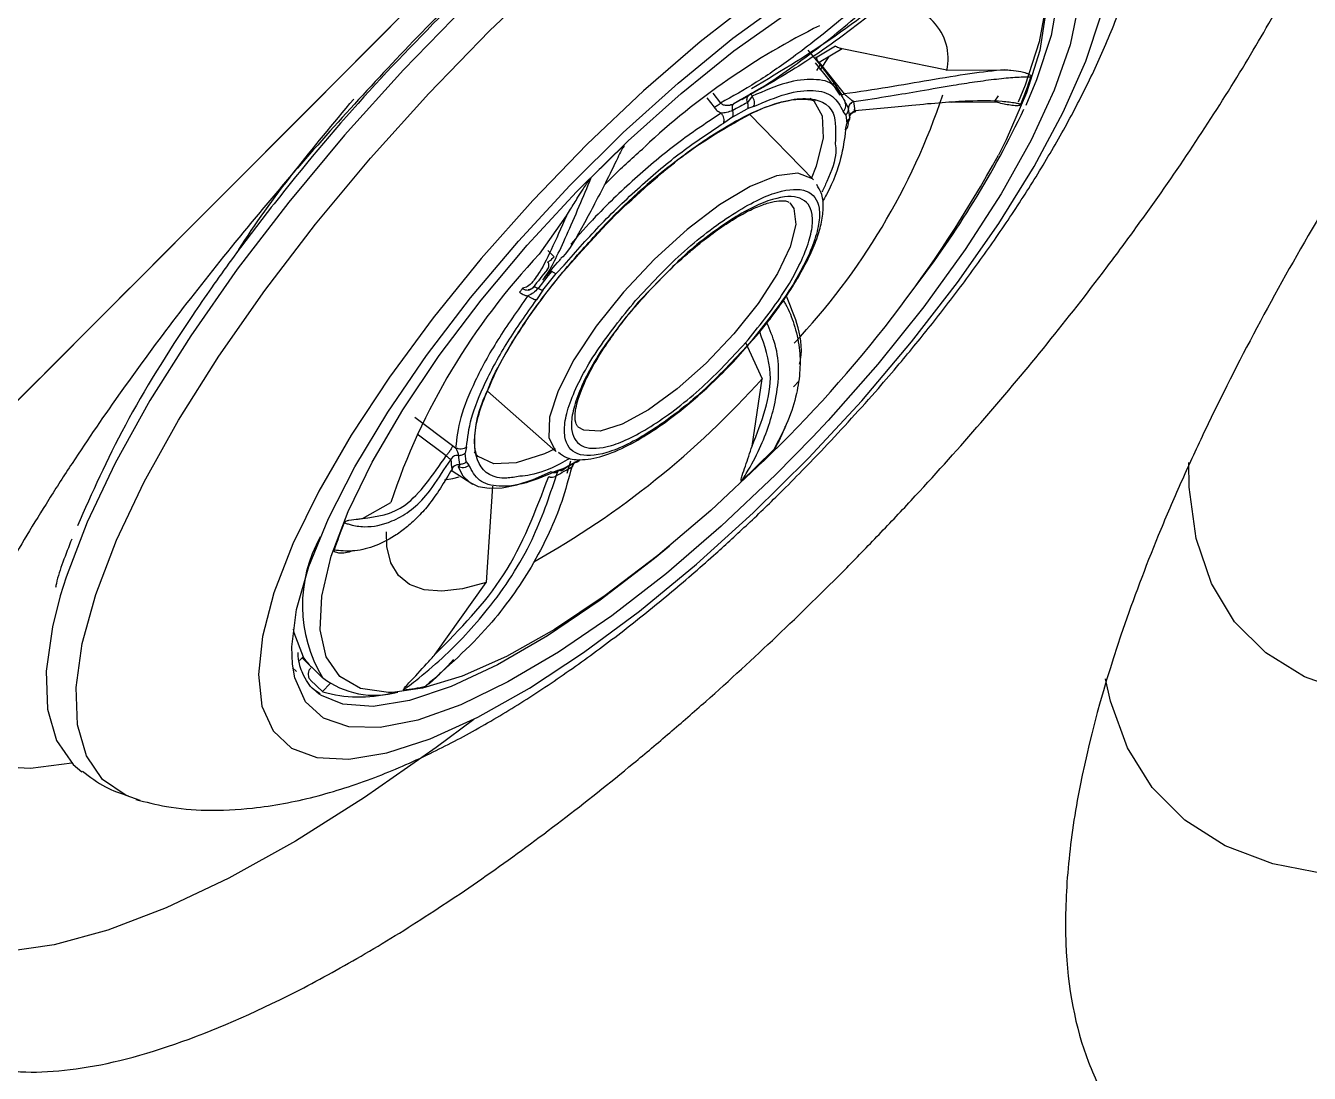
# Model space of a CAD drawing. Header units: inches. Extents: x 2 to 86, y -22 to 129.
# Drawn here: x 16.404 to 18.122, y 72.326 to 73.727 of the extents above; entities that cross this region are included whole.
import ezdxf

# ---------------------------------------------------------------- set-up
doc = ezdxf.new("R2010")
doc.units = ezdxf.units.IN
doc.header["$MEASUREMENT"] = 0
doc.layers.add('1', color=4, linetype='Continuous')
doc.layers.add('BDIM_CYAN', color=4, linetype='Continuous')

# ---------------------------------------------------------------- blocks, each defined once
blk = doc.blocks.new('2020 HS PILLOW')
at = {"layer": '1', "color": 2}
for points, knots in [([(5.8034, -0.0127), (5.5758, -0.0117), (5.1207, -0.0097), (4.4379, -0.0073), (3.7551, -0.0052), (3.0724, -0.0034), (2.3896, -0.0021), (1.7069, -0.001), (1.0241, -0.0003), (0.3414, 0), (-0.3414, 0), (-1.0241, -0.0003), (-1.7069, -0.001), (-2.3896, -0.0021), (-3.0724, -0.0034), (-3.7551, -0.0052), (-4.4379, -0.0073), (-5.1207, -0.0097), (-5.5758, -0.0117), (-5.8034, -0.0127)], [0, 0, 0, 0, 0.058824, 0.117648, 0.176472, 0.235295, 0.294119, 0.352942, 0.411765, 0.470588, 0.529412, 0.588235, 0.647058, 0.705881, 0.764705, 0.823528, 0.882352, 0.941176, 1, 1, 1, 1]), ([(5.8027, -0.0093), (4.0523, -0.005), (0.1838, 0.0045), (-3.6846, -0.0044), (-5.8027, -0.0093)], [0, 0, 0, 0, 0.452479, 1, 1, 1, 1]), ([(-5.1105, -0.9929), (-5.0125, -0.992), (-4.8162, -0.9901), (-4.5213, -0.9874), (-4.2256, -0.9849), (-3.929, -0.9826), (-3.6317, -0.9804), (-3.3335, -0.9784), (-3.0345, -0.9766), (-2.7347, -0.9749), (-2.4341, -0.9734), (-2.1327, -0.9721), (-1.8304, -0.9709), (-1.5274, -0.9699), (-1.2235, -0.9691), (-0.9188, -0.9685), (-0.6132, -0.968), (-0.3069, -0.9677), (0.0908, -0.9676), (0.5785, -0.9679), (1.1551, -0.9689), (1.7288, -0.9705), (2.2996, -0.9727), (2.8674, -0.9755), (3.4323, -0.979), (3.9943, -0.983), (4.5534, -0.9876), (4.9251, -0.9912), (5.1105, -0.9929)], [0, 0, 0, 0, 0.028776, 0.057631, 0.086566, 0.11558, 0.144673, 0.173846, 0.203098, 0.232429, 0.26184, 0.291331, 0.320902, 0.350552, 0.380282, 0.410091, 0.439981, 0.46995, 0.5, 0.556693, 0.613101, 0.669223, 0.725062, 0.780616, 0.835887, 0.890874, 0.945579, 1, 1, 1, 1]), ([(5.1101, -1.4421), (5.0128, -1.4412), (4.8181, -1.4394), (4.5261, -1.4369), (4.2341, -1.4345), (3.9421, -1.4324), (3.6501, -1.4303), (3.3581, -1.4285), (3.0661, -1.4267), (2.7741, -1.4252), (2.4821, -1.4238), (2.1901, -1.4225), (1.8981, -1.4214), (1.606, -1.4205), (1.314, -1.4197), (1.022, -1.4191), (0.73, -1.4186), (0.438, -1.4183), (0.146, -1.4182), (-0.146, -1.4182), (-0.438, -1.4183), (-0.73, -1.4186), (-1.022, -1.4191), (-1.314, -1.4197), (-1.606, -1.4205), (-1.8981, -1.4214), (-2.1901, -1.4225), (-2.4821, -1.4238), (-2.7741, -1.4252), (-3.0661, -1.4267), (-3.3581, -1.4285), (-3.6501, -1.4303), (-3.9421, -1.4324), (-4.2341, -1.4345), (-4.5261, -1.4369), (-4.8181, -1.4394), (-5.0128, -1.4412), (-5.1101, -1.4421)], [0, 0, 0, 0, 0.028576, 0.05715, 0.085725, 0.114298, 0.142871, 0.171443, 0.200015, 0.228587, 0.257158, 0.285728, 0.314298, 0.342868, 0.371438, 0.400008, 0.428577, 0.457146, 0.485715, 0.514285, 0.542854, 0.571423, 0.599992, 0.628562, 0.657132, 0.685702, 0.714272, 0.742842, 0.771413, 0.799985, 0.828557, 0.857129, 0.885702, 0.914275, 0.94285, 0.971424, 1, 1, 1, 1])]:
    blk.add_open_spline(points, degree=3, knots=knots, dxfattribs=at)
blk = doc.blocks.new('2020 RHYTHM')
at = {"layer": 'BDIM_CYAN', "color": 3}
for p, q in [((15.0895, 72.7002), (15.114, 72.7151)), ((15.123, 72.7112), (15.0921, 72.6927)), ((15.2632, 72.6823), (15.123, 72.7112)), ((15.0937, 72.6826), (15.1055, 72.7007)), ((15.0871, 72.6925), (15.12, 72.6514)), ((15.093, 72.6891), (15.0886, 72.6821)), ((15.0921, 72.6927), (15.1259, 72.6506)), ((15.2632, 72.6823), (15.3406, 72.6831)), ((14.9783, 72.6377), (15.0152, 72.6593)), ((15.1113, 72.6636), (15.1123, 72.6683)), ((14.9418, 72.6456), (14.9517, 72.6329)), ((14.9499, 72.6517), (14.9602, 72.6384)), ((15.0027, 72.6477), (14.9962, 72.6394)), ((15.0006, 72.652), (15.0027, 72.6477)), ((15.1206, 72.6492), (15.114, 72.6582)), ((15.3317, 72.6481), (15.327, 72.6408)), ((14.9768, 72.6363), (14.9737, 72.636)), ((14.9766, 72.6202), (14.9959, 72.6308)), ((14.9878, 72.6349), (14.9877, 72.635)), ((15.0046, 72.6338), (14.9959, 72.6308)), ((15.128, 72.6228), (15.1245, 72.6272)), ((15.1271, 72.6379), (15.127, 72.6383)), ((15.128, 72.6384), (15.1281, 72.6365)), ((15.3289, 72.6396), (15.2698, 72.6394)), ((14.9766, 72.6202), (14.9645, 72.6117)), ((15.0848, 72.5359), (14.9993, 72.6232)), ((15.1277, 72.6028), (15.1295, 72.611)), ((15.128, 72.6228), (15.1295, 72.611)), ((14.7181, 72.4365), (14.7541, 72.4877)), ((14.7293, 72.4414), (14.7378, 72.4327)), ((14.7509, 72.4216), (14.7404, 72.4103)), ((14.7226, 72.3879), (14.7404, 72.4103)), ((14.8895, 72.4122), (14.8502, 72.3722)), ((14.7226, 72.3879), (14.7139, 72.3751)), ((14.9776, 72.2923), (15.0024, 72.3205)), ((14.9938, 72.3183), (15.016, 72.2697)), ((15.0025, 72.1796), (15.016, 72.2697)), ((15.0581, 72.2586), (15.0656, 72.2667)), ((14.6483, 72.2531), (14.7399, 72.1724)), ((14.5509, 72.2182), (14.6017, 72.1803)), ((14.5931, 72.1665), (14.5544, 72.1953)), ((14.6017, 72.1803), (14.6057, 72.1772)), ((14.6203, 72.1783), (14.6185, 72.1701)), ((15.0836, 72.1916), (15.034, 72.141)), ((14.5898, 72.1476), (14.5993, 72.1613)), ((14.62, 72.1583), (14.6185, 72.1701)), ((14.7714, 72.1609), (14.7521, 72.1503)), ((14.5999, 72.1473), (14.6288, 72.1284)), ((14.62, 72.1583), (14.6235, 72.1539)), ((14.7426, 72.146), (14.7422, 72.1458)), ((14.7434, 72.1473), (14.7521, 72.1503)), ((14.7551, 72.1432), (14.7598, 72.1597)), ((14.6552, 72.1257), (14.6465, 71.997)), ((14.481, 72.0828), (14.519, 72.1042)), ((14.5785, 71.9011), (14.6465, 71.997)), ((14.4015, 71.8977), (14.3966, 71.8925)), ((14.4003, 71.8964), (14.4117, 71.8849)), ((14.3926, 71.8779), (14.3876, 71.8827)), ((14.4131, 71.8836), (14.4273, 71.87)), ((14.4117, 71.8661), (14.4279, 71.8507)), ((14.4275, 71.8511), (14.4376, 71.8619))]:
    blk.add_line(p, q, dxfattribs=at)
at = {"layer": 'BDIM_CYAN', "color": 3, "flags": 128}
for points in [[(14.6512, 72.7349), (14.7349, 72.8146), (14.8197, 72.8891), (14.9045, 72.9574), (14.988, 73.0186), (15.0691, 73.0717), (15.1465, 73.1161), (15.2194, 73.1511), (15.2865, 73.1762), (15.347, 73.191), (15.4, 73.1955), (15.4448, 73.1894), (15.4808, 73.1729), (15.5074, 73.1462), (15.5221, 73.1165)], [(14.7819, 72.5835), (14.7091, 72.5083), (14.6399, 72.4304), (14.5756, 72.351), (14.5172, 72.2718), (14.4659, 72.194), (14.4225, 72.1192), (14.3879, 72.0485), (14.3626, 71.9833), (14.3471, 71.9247), (14.3417, 71.8738), (14.3464, 71.8314), (14.3613, 71.7985), (14.3859, 71.7754), (14.42, 71.7627), (14.4628, 71.7606), (14.5136, 71.769), (14.5715, 71.7879), (14.6355, 71.817), (14.7044, 71.8556), (14.777, 71.9032), (14.852, 71.9588), (14.9281, 72.0214), (15.0039, 72.09), (15.078, 72.1634), (15.1492, 72.2402), (15.2161, 72.319), (15.2776, 72.3984), (15.3326, 72.4771), (15.38, 72.5536), (15.4191, 72.6265), (15.4491, 72.6946), (15.4696, 72.7567)], [(15.0089, 72.7798), (14.9332, 72.7205), (14.8571, 72.6547), (14.7819, 72.5835)], [(14.3875, 71.8876), (14.3866, 71.9108), (14.3929, 71.9607), (14.4092, 72.0184), (14.4354, 72.0825), (14.4709, 72.1518), (14.5151, 72.2251), (14.5669, 72.3009), (14.6256, 72.3777), (14.6899, 72.4539), (14.7585, 72.5283), (14.8301, 72.5991), (14.9034, 72.6652), (14.9769, 72.7252), (15.0492, 72.778), (15.1188, 72.8225), (15.1845, 72.8578), (15.2448, 72.8833), (15.2988, 72.8985), (15.3452, 72.903), (15.347, 72.903)], [(15.3855, 72.8767), (15.3993, 72.8589), (15.4108, 72.8247), (15.4119, 72.781), (15.4027, 72.7289), (15.3831, 72.6695), (15.3687, 72.6353)], [(14.5213, 71.85), (14.5158, 71.8499), (14.4786, 71.8552), (14.4506, 71.8712), (14.4324, 71.8975), (14.4243, 71.9337), (14.4266, 71.9788), (14.4392, 72.0321), (14.4618, 72.0922), (14.4939, 72.158), (14.5349, 72.228), (14.5839, 72.3007), (14.6399, 72.3747), (14.7016, 72.4483), (14.7677, 72.5199), (14.8368, 72.588), (14.9075, 72.6512), (14.9783, 72.7082), (15.0476, 72.7576)], [(15.3951, 72.7583), (15.3876, 72.709), (15.37, 72.6522), (15.3425, 72.5891), (15.3322, 72.5687)], [(15.3837, 72.8467), (15.3949, 72.8134), (15.396, 72.771), (15.3869, 72.7204), (15.368, 72.6626), (15.3586, 72.6397)], [(15.4413, 72.793), (15.4395, 72.7705), (15.4282, 72.7165), (15.4069, 72.6555), (15.3759, 72.5886), (15.336, 72.5171), (15.2879, 72.4424), (15.2325, 72.366), (15.1709, 72.2892), (15.1043, 72.2138), (15.0836, 72.1916)], [(14.6183, 72.7678), (14.5358, 72.683), (14.4568, 72.5953), (14.3823, 72.5059), (14.3135, 72.4161), (14.2514, 72.3272), (14.1966, 72.2404), (14.1501, 72.1568), (14.1125, 72.0778), (14.0844, 72.0043), (14.0765, 71.9793)], [(14.1835, 71.7051), (14.1647, 71.712), (14.1333, 71.7336), (14.1116, 71.7652), (14.0997, 71.8065), (14.0978, 71.8567), (14.106, 71.9152), (14.1241, 71.9811), (14.1519, 72.0537), (14.189, 72.1317), (14.2349, 72.2142), (14.289, 72.2999), (14.3504, 72.3877), (14.4183, 72.4763), (14.4917, 72.5646), (14.5697, 72.6512), (14.6512, 72.7349)], [(15.0803, 72.645), (15.0852, 72.6413), (15.0965, 72.6213), (15.0975, 72.5918), (15.0882, 72.5541), (15.0816, 72.537)], [(15.0848, 72.5359), (15.0833, 72.5373), (15.0637, 72.5447), (15.0353, 72.5411), (14.9998, 72.5267), (14.9591, 72.5022), (14.9156, 72.4692), (14.8719, 72.4296), (14.8305, 72.3856), (14.7939, 72.3398), (14.7641, 72.2949), (14.7428, 72.2535), (14.7314, 72.218), (14.7304, 72.1904), (14.7399, 72.1724)], [(15.0531, 72.5049), (15.0584, 72.4976), (15.0611, 72.4761), (15.0536, 72.4463), (15.0364, 72.4103), (15.0107, 72.3705), (14.9782, 72.3297), (14.9412, 72.2906), (14.9022, 72.2559), (14.8638, 72.228), (14.8286, 72.2087), (14.7991, 72.1993), (14.7772, 72.2006), (14.7699, 72.205)], [(14.7378, 72.4327), (14.736, 72.431), (14.7342, 72.4294), (14.7326, 72.428), (14.7311, 72.4268), (14.7299, 72.426), (14.7291, 72.4255), (14.7287, 72.4255), (14.7288, 72.4258)], [(17.4464, 72.3951), (17.3093, 72.2876), (17.1716, 72.1859), (17.0341, 72.0908), (16.8978, 72.0027), (16.7634, 71.9222), (16.6318, 71.8498), (16.5038, 71.7861), (16.3803, 71.7313), (16.2619, 71.6858), (16.1495, 71.6499), (16.0437, 71.6239), (15.9452, 71.6079), (15.8546, 71.6019), (15.7725, 71.6061), (15.6993, 71.6204), (15.6356, 71.6447), (15.5817, 71.6788), (15.538, 71.7226), (15.5048, 71.7758), (15.4822, 71.8381), (15.4757, 71.868)], [(14.739, 72.1757), (14.7245, 72.1692), (14.6869, 72.1572), (14.6569, 72.1559), (14.6358, 72.1655), (14.6307, 72.1712)], [(15.0172, 72.1591), (14.9471, 72.0932), (14.8762, 72.033), (14.806, 71.9796), (14.738, 71.9343), (14.6737, 71.898), (14.6144, 71.8715), (14.5614, 71.8554), (14.5213, 71.85)], [(14.609, 72.152), (14.615, 72.1401), (14.6241, 72.1312), (14.636, 72.1255), (14.6507, 72.123), (14.6679, 72.1238), (14.6875, 72.1278), (14.7093, 72.1349), (14.7329, 72.1452)], [(16.2748, 71.9017), (16.2433, 71.8914), (16.1398, 71.8627), (16.0435, 71.8439), (15.9549, 71.8353), (15.8748, 71.837), (15.8036, 71.8488), (15.7418, 71.8708), (15.69, 71.9027), (15.6484, 71.9444), (15.6174, 71.9956), (15.5971, 72.0558), (15.5877, 72.1247), (15.5871, 72.1576)], [(15.034, 72.141), (14.9613, 72.0723), (14.8878, 72.0091), (14.8147, 71.9526), (14.7436, 71.9039), (14.6758, 71.8639), (14.6126, 71.8334), (14.5553, 71.813), (14.5071, 71.8034)], [(14.5909, 72.1342), (14.6019, 72.1362), (14.6103, 72.1382)], [(14.6465, 71.997), (14.6151, 71.9885), (14.5873, 71.9852), (14.5635, 71.9871), (14.5441, 71.9942), (14.5292, 72.0064), (14.5191, 72.0235), (14.5138, 72.0452), (14.5132, 72.0646)], [(14.8918, 72.0457), (14.8718, 72.0292), (14.7993, 71.9734), (14.7289, 71.9257), (14.6619, 71.8869), (14.5998, 71.8578), (14.5439, 71.8391), (14.4952, 71.8311), (14.4547, 71.834), (14.4263, 71.8456)], [(14.0765, 71.9793), (14.066, 71.9375), (14.0577, 71.8782), (14.0596, 71.8274), (14.0717, 71.7856), (14.0937, 71.7536), (14.1052, 71.7436)], [(14.3884, 71.9344), (14.3892, 71.9301), (14.4015, 71.8977)], [(14.5071, 71.8034), (14.505, 71.8031), (14.4626, 71.804), (14.4291, 71.8154), (14.4049, 71.8374), (14.3907, 71.8694), (14.3875, 71.8876)], [(14.4263, 71.8456), (14.4233, 71.8477), (14.4155, 71.8542)], [(14.6301, 71.8139), (14.5796, 71.7761), (14.4839, 71.7093), (14.3912, 71.6509), (14.3023, 71.6016), (14.2183, 71.5617), (14.14, 71.5318), (14.0682, 71.5122), (14.0038, 71.503), (13.9474, 71.5044), (13.8995, 71.5164), (13.8608, 71.5388), (13.843, 71.5561)], [(14.0919, 71.7554), (14.0367, 71.7483), (13.9865, 71.751), (13.9449, 71.7642), (13.9125, 71.7877), (13.9009, 71.8017)]]:
    blk.add_lwpolyline(points, dxfattribs=at)
at = {"layer": 'BDIM_CYAN', "color": 3}
for centre, radius, start, end in [((15.1937, 72.6979), 0.0713, 347.3135, 100.6458), ((15.5299, 71.8605), 0.9839, 116.3714, 133.0062), ((14.834, 72.8513), 0.5701, 337.8913, 341.8468), ((15.2308, 72.2021), 0.5035, 118.9433, 120.1024), ((14.4062, 72.934), 0.8979, 316.6162, 341.5316), ((15.3435, 71.9705), 0.7377, 117.0076, 137.9377), ((15.2082, 72.2295), 0.4614, 117.339, 120.1391), ((15.0598, 72.6162), 0.0734, 2.3052, 11.8471), ((15.0644, 72.6249), 0.0758, 2.3065, 11.8466), ((14.1779, 73.196), 1.3163, 322.2917, 334.5402), ((16.2241, 71.1109), 2.0257, 133.4826, 135.1809), ((13.834, 73.3949), 1.711, 313.7556, 331.1271), ((15.3706, 71.8198), 0.8979, 136.6162, 161.5316), ((15.5404, 71.7501), 1.0499, 140.6698, 142.3232), ((15.5208, 71.769), 1.0168, 140.6698, 142.3232), ((14.1212, 73.0725), 1.2022, 299.3503, 318.1025), ((14.6751, 72.1643), 0.0758, 182.3052, 191.8473), ((14.6828, 72.1701), 0.0734, 182.3052, 191.8473), ((13.5948, 73.6029), 2.0257, 313.4826, 315.1811), ((14.5219, 72.5636), 0.4765, 297.3391, 300.139), ((14.5344, 72.5568), 0.4614, 297.339, 300.1391), ((14.9849, 71.8625), 0.5702, 157.8913, 161.8464), ((14.5883, 71.9664), 0.1876, 150.7381, 210.933), ((14.4633, 71.9364), 0.0729, 212.034, 226.4313), ((14.4975, 71.961), 0.1149, 232.3875, 285.6503), ((14.509, 72.1002), 0.2484, 276.2303, 283.1141), ((14.4768, 72.0201), 0.1763, 253.904, 283.9879)]:
    blk.add_arc(centre, radius, start, end, dxfattribs=at)
for points, knots in [([(14.4265, 74.7779), (13.999, 74.3516), (13.5717, 73.9252), (12.7172, 73.0721), (12.2901, 72.6455), (11.0091, 71.3651), (10.1557, 70.511), (9.3027, 69.6565)], [0, 0, 0, 0, 0.25, 0.25, 0.5, 0.5, 1, 1, 1, 1]), ([(15.7754, 73.4514), (15.7477, 73.4628), (15.7151, 73.4677), (15.6589, 73.4659), (15.639, 73.4637), (15.5967, 73.4561), (15.5742, 73.4507), (15.5042, 73.43), (15.4541, 73.4101), (15.3736, 73.3716), (15.3459, 73.3572), (15.303, 73.3334), (15.2885, 73.3251), (15.2594, 73.308), (15.2447, 73.299), (15.1707, 73.253), (15.1098, 73.2112), (15.0314, 73.1529), (15.0156, 73.1409), (14.9838, 73.1164), (14.9678, 73.1038), (14.9198, 73.0654), (14.8879, 73.0389), (14.7924, 72.9572), (14.729, 72.8994), (14.65, 72.823), (14.6342, 72.8074), (14.6029, 72.7762), (14.5874, 72.7606), (14.5412, 72.7133), (14.4809, 72.6495), (14.4227, 72.5845), (14.3799, 72.5351), (14.3658, 72.5186), (14.3378, 72.4854), (14.324, 72.4686), (14.2559, 72.3852), (14.2055, 72.3192), (14.1358, 72.2212), (14.1135, 72.1887), (14.0817, 72.1402), (14.0713, 72.124), (14.0512, 72.092), (14.0414, 72.0761), (14.0131, 72.0289), (13.9956, 71.9981), (13.963, 71.9375), (13.948, 71.9076), (13.9074, 71.8212), (13.8862, 71.7673), (13.8629, 71.6921), (13.8566, 71.6679), (13.8494, 71.633), (13.8474, 71.6216), (13.8441, 71.5996), (13.8429, 71.5889), (13.8385, 71.537), (13.8411, 71.5006), (13.8519, 71.4614), (13.8544, 71.4539), (13.8603, 71.4395), (13.8636, 71.4327), (13.8746, 71.4132), (13.8835, 71.4018), (13.9141, 71.3719), (13.9401, 71.3578), (13.9798, 71.3478), (13.9881, 71.3461), (14.0054, 71.3437), (14.0143, 71.3428), (14.0419, 71.3415), (14.0615, 71.3421), (14.1236, 71.3487), (14.1696, 71.3592), (14.2708, 71.3929), (14.3244, 71.4156), (14.4093, 71.4581), (14.4383, 71.4737), (14.4829, 71.4993), (14.498, 71.5082), (14.5285, 71.5267), (14.5439, 71.5363), (14.621, 71.5857), (14.6838, 71.6298), (14.7793, 71.7029), (14.8114, 71.7285), (14.86, 71.7685), (14.8762, 71.7822), (14.9084, 71.8098), (14.9245, 71.8238), (15.0044, 71.8946), (15.0673, 71.9543), (15.1446, 72.0324), (15.16, 72.0483), (15.1906, 72.0803), (15.2059, 72.0965), (15.251, 72.1452), (15.2803, 72.1779), (15.366, 72.2767), (15.4203, 72.3434), (15.4843, 72.4279), (15.497, 72.4449), (15.5216, 72.4787), (15.5337, 72.4955), (15.569, 72.5457), (15.5914, 72.5788), (15.634, 72.6444), (15.6542, 72.6769), (15.6828, 72.7251), (15.692, 72.7411), (15.71, 72.7729), (15.7187, 72.7888), (15.7605, 72.8671), (15.7883, 72.9264), (15.8219, 73.0105), (15.8318, 73.0377), (15.8487, 73.0905), (15.8558, 73.1161), (15.8724, 73.1887), (15.8776, 73.2323), (15.8766, 73.2903), (15.8748, 73.3084), (15.8681, 73.3421), (15.8633, 73.3575), (15.8571, 73.3713)], [0, 0, 0, 0, 0.03125, 0.03125, 0.046875, 0.046875, 0.0625, 0.0625, 0.09375, 0.09375, 0.109375, 0.109375, 0.117188, 0.117188, 0.125, 0.125, 0.15625, 0.15625, 0.164063, 0.164063, 0.171875, 0.171875, 0.1875, 0.1875, 0.21875, 0.21875, 0.226563, 0.226563, 0.234375, 0.234375, 0.25, 0.265625, 0.265625, 0.273438, 0.273438, 0.28125, 0.28125, 0.3125, 0.3125, 0.328125, 0.328125, 0.335938, 0.335938, 0.34375, 0.34375, 0.359375, 0.359375, 0.375, 0.375, 0.40625, 0.40625, 0.421875, 0.421875, 0.429688, 0.429688, 0.4375, 0.4375, 0.46875, 0.46875, 0.476563, 0.476563, 0.484375, 0.484375, 0.5, 0.5, 0.53125, 0.53125, 0.539063, 0.539063, 0.546875, 0.546875, 0.5625, 0.5625, 0.59375, 0.59375, 0.625, 0.625, 0.640625, 0.640625, 0.648438, 0.648438, 0.65625, 0.65625, 0.6875, 0.6875, 0.703125, 0.703125, 0.710938, 0.710938, 0.71875, 0.71875, 0.75, 0.75, 0.757813, 0.757813, 0.765625, 0.765625, 0.78125, 0.78125, 0.8125, 0.8125, 0.820313, 0.820313, 0.828125, 0.828125, 0.84375, 0.84375, 0.859375, 0.859375, 0.867188, 0.867188, 0.875, 0.875, 0.90625, 0.90625, 0.921875, 0.921875, 0.9375, 0.9375, 0.96875, 0.96875, 0.984375, 0.984375, 1, 1, 1, 1]), ([(15.099, 72.1771), (15.1235, 72.2034), (15.1578, 72.2404), (15.2056, 72.2964), (15.2445, 72.3439), (15.2881, 72.4005), (15.3305, 72.4596), (15.3712, 72.5209), (15.409, 72.5832), (15.4433, 72.646), (15.4739, 72.7104), (15.5004, 72.7766), (15.5219, 72.8459), (15.5367, 72.918), (15.5425, 72.9901), (15.538, 73.0561), (15.5286, 73.0981), (15.5215, 73.1182), (15.5202, 73.1218)], [0, 0, 0, 0, 0.085336, 0.119619, 0.176116, 0.233843, 0.295087, 0.359055, 0.424359, 0.490783, 0.558642, 0.630649, 0.704561, 0.780508, 0.85633, 0.92543, 0.986544, 1, 1, 1, 1]), ([(16.1633, 73.072), (16.1244, 73.0218), (16.0867, 72.972), (16.0138, 72.8725), (15.9786, 72.8229), (15.9107, 72.7237), (15.8779, 72.6742), (15.8151, 72.5756), (15.7854, 72.5271), (15.7013, 72.3836), (15.6518, 72.2908), (15.5982, 72.1783), (15.5879, 72.156), (15.5681, 72.1117), (15.5586, 72.0897), (15.5316, 72.0246), (15.5156, 71.9825), (15.4731, 71.8601), (15.4523, 71.7835), (15.4324, 71.6762), (15.4277, 71.6417), (15.4222, 71.5752), (15.4214, 71.5437), (15.4249, 71.4543), (15.435, 71.4014), (15.4616, 71.3321), (15.4724, 71.3107), (15.4916, 71.2811), (15.4985, 71.2717), (15.5132, 71.2539), (15.5209, 71.2455), (15.562, 71.2058), (15.6019, 71.1819), (15.6722, 71.1574), (15.6974, 71.1512), (15.7378, 71.1448), (15.7518, 71.1432), (15.7805, 71.1409), (15.7952, 71.1403), (15.8703, 71.1397), (15.936, 71.1472), (16.0426, 71.1703), (16.0795, 71.1799), (16.137, 71.1974), (16.1565, 71.2037), (16.1962, 71.2174), (16.2163, 71.2247), (16.3179, 71.2636), (16.4026, 71.302), (16.5345, 71.3702), (16.5793, 71.3947), (16.6478, 71.4342), (16.6708, 71.4478), (16.7173, 71.4759), (16.7408, 71.4905), (16.8584, 71.565), (16.9533, 71.6303), (17.0969, 71.7366), (17.145, 71.7734), (17.2415, 71.8498), (17.2901, 71.8894), (17.3385, 71.931)], [0, 0, 0, 0, 0.03125, 0.03125, 0.0625, 0.0625, 0.09375, 0.09375, 0.125, 0.125, 0.1875, 0.1875, 0.203125, 0.203125, 0.21875, 0.21875, 0.25, 0.25, 0.3125, 0.3125, 0.34375, 0.34375, 0.375, 0.375, 0.4375, 0.4375, 0.46875, 0.46875, 0.484375, 0.484375, 0.5, 0.5, 0.5625, 0.5625, 0.59375, 0.59375, 0.609375, 0.609375, 0.625, 0.625, 0.6875, 0.6875, 0.71875, 0.71875, 0.734375, 0.734375, 0.75, 0.75, 0.8125, 0.8125, 0.84375, 0.84375, 0.859375, 0.859375, 0.875, 0.875, 0.9375, 0.9375, 0.96875, 0.96875, 1, 1, 1, 1]), ([(15.283, 72.8606), (15.2824, 72.86), (15.2807, 72.8585), (15.2758, 72.854), (15.2601, 72.8399), (15.2232, 72.8074), (15.1592, 72.7546), (15.0797, 72.695), (15.024, 72.6633), (14.9987, 72.6489)], [0, 0, 0, 0, 0.007325, 0.019566, 0.058651, 0.192116, 0.441769, 0.746986, 1, 1, 1, 1]), ([(15.0152, 72.6593), (15.0157, 72.6597), (15.0282, 72.667), (15.0544, 72.6853), (15.0923, 72.7131), (15.1309, 72.7443), (15.1857, 72.791), (15.2256, 72.8289), (15.2536, 72.8556)], [0, 0, 0, 0, 0.006946, 0.150825, 0.317448, 0.466469, 0.625335, 1, 1, 1, 1]), ([(15.2314, 72.8213), (15.1951, 72.7907), (15.1219, 72.7291), (15.042, 72.6815), (15.0016, 72.6575)], [0, 0, 0, 0, 0.495173, 1, 1, 1, 1]), ([(15.1899, 72.8094), (15.1664, 72.7886), (15.1232, 72.7503), (15.0616, 72.7023), (15.0085, 72.6654), (14.9762, 72.6473), (14.9602, 72.6384)], [0, 0, 0, 0, 0.317509, 0.583481, 0.794833, 1, 1, 1, 1]), ([(14.6065, 72.7763), (14.5648, 72.7336), (14.4787, 72.6455), (14.3795, 72.5267), (14.3049, 72.4286), (14.2347, 72.3284), (14.158, 72.2047), (14.119, 72.1167), (14.0995, 72.0728)], [0, 0, 0, 0, 0.1845, 0.380051, 0.482011, 0.583993, 0.791997, 1, 1, 1, 1]), ([(15.123, 72.7112), (15.1215, 72.7115), (15.1185, 72.7121), (15.1156, 72.7134), (15.1142, 72.7145), (15.1141, 72.7149), (15.114, 72.7151)], [0, 0, 0, 0, 0.355757, 0.72292, 0.91627, 1, 1, 1, 1]), ([(15.1229, 72.6492), (15.1194, 72.6546), (15.1057, 72.6758), (15.0895, 72.6949), (15.0774, 72.7092)], [0, 0, 0, 0, 0.255974, 1, 1, 1, 1]), ([(15.0876, 72.7), (15.0876, 72.6999), (15.0878, 72.6997), (15.0882, 72.6997), (15.0887, 72.6998), (15.0892, 72.7001), (15.0895, 72.7002)], [0, 0, 0, 0, 0.244775, 0.492429, 0.744714, 1, 1, 1, 1]), ([(15.0921, 72.6927), (15.0916, 72.6932), (15.0908, 72.6941), (15.09, 72.6955), (15.0896, 72.6966), (15.0893, 72.6977), (15.0891, 72.699), (15.0893, 72.6997), (15.0895, 72.7002)], [0, 0, 0, 0, 0.2502629, 0.3822316, 0.5148432, 0.6452868, 0.7710154, 1, 1, 1, 1]), ([(15.3406, 72.6831), (15.3258, 72.6815), (15.2972, 72.6784), (15.2429, 72.6694), (15.1861, 72.6595), (15.1457, 72.6535), (15.1259, 72.6506)], [0, 0, 0, 0, 0.280747, 0.545552, 0.776817, 1, 1, 1, 1]), ([(15.3406, 72.6831), (15.3434, 72.6829), (15.3512, 72.6825), (15.3608, 72.6811), (15.3686, 72.6791), (15.3727, 72.6773), (15.3748, 72.676), (15.3757, 72.675), (15.3759, 72.6743), (15.3758, 72.6738), (15.3758, 72.6737)], [0, 0, 0, 0, 0.191801, 0.519634, 0.729787, 0.856818, 0.93009, 0.970764, 0.992671, 1, 1, 1, 1]), ([(15.114, 72.6582), (15.1132, 72.6594), (15.1076, 72.6678), (15.0858, 72.6712), (15.0499, 72.668), (15.0184, 72.6545), (15.0027, 72.6477)], [0, 0, 0, 0, 0.052043, 0.368029, 0.684014, 1, 1, 1, 1]), ([(15.1386, 72.6405), (15.1552, 72.643), (15.1863, 72.6477), (15.231, 72.6554), (15.2687, 72.6619), (15.3024, 72.6672), (15.3302, 72.6709), (15.3556, 72.6733), (15.3689, 72.6736), (15.3758, 72.6737)], [0, 0, 0, 0, 0.154271, 0.288952, 0.454424, 0.575072, 0.714225, 0.852753, 1, 1, 1, 1]), ([(14.3136, 72.4391), (14.3143, 72.4402), (14.3359, 72.4748), (14.386, 72.5441), (14.4421, 72.6112), (14.4693, 72.6438)], [0, 0, 0, 0, 0.016609, 0.522602, 1, 1, 1, 1]), ([(14.8187, 72.4881), (14.8492, 72.5163), (14.8962, 72.5597), (14.9582, 72.6021), (15.0033, 72.6269), (15.043, 72.6418), (15.0841, 72.6471), (15.1161, 72.6339), (15.1145, 72.5992), (15.1138, 72.584)], [0, 0, 0, 0, 0.201717, 0.310305, 0.421198, 0.53209, 0.640678, 0.842395, 1, 1, 1, 1]), ([(14.9887, 72.6434), (14.9904, 72.6443), (14.994, 72.6465), (14.9952, 72.647), (14.9958, 72.6473)], [0, 0, 0, 0, 0.4625608, 1, 1, 1, 1]), ([(14.9962, 72.6394), (14.996, 72.6405), (14.9955, 72.6426), (14.9959, 72.6455), (14.997, 72.6477), (14.9982, 72.6485), (14.9987, 72.6489)], [0, 0, 0, 0, 0.266689, 0.531115, 0.778754, 1, 1, 1, 1]), ([(15.0046, 72.6338), (15.0196, 72.6402), (15.05, 72.6532), (15.0857, 72.6571), (15.1124, 72.6498), (15.1205, 72.6347), (15.1245, 72.6272)], [0, 0, 0, 0, 0.247011, 0.5, 0.752989, 1, 1, 1, 1]), ([(15.0085, 72.6277), (15.0093, 72.6281), (15.0186, 72.6326), (15.0333, 72.6375), (15.0509, 72.6422), (15.0652, 72.644), (15.0767, 72.6437), (15.0839, 72.6425), (15.0877, 72.6408), (15.087, 72.6412), (15.087, 72.6412)], [0, 0, 0, 0, 0.021918, 0.244915, 0.439885, 0.58252, 0.765603, 0.909141, 0.999113, 1, 1, 1, 1]), ([(15.12, 72.6514), (15.121, 72.6499), (15.1233, 72.6466), (15.1254, 72.6429), (15.1266, 72.6409)], [0, 0, 0, 0, 0.459375, 1, 1, 1, 1]), ([(15.12, 72.6514), (15.1202, 72.6511), (15.1206, 72.6504), (15.122, 72.65), (15.1238, 72.65), (15.1252, 72.6504), (15.1259, 72.6506)], [0, 0, 0, 0, 0.245337, 0.5, 0.754663, 1, 1, 1, 1]), ([(15.1259, 72.6506), (15.1265, 72.6501), (15.1275, 72.6491), (15.1299, 72.6471), (15.1329, 72.6446), (15.1362, 72.642), (15.1378, 72.641), (15.1386, 72.6405)], [0, 0, 0, 0, 0.111467, 0.230181, 0.482258, 0.743371, 1, 1, 1, 1]), ([(15.3622, 72.6368), (15.362, 72.6368), (15.3613, 72.637), (15.3591, 72.6375), (15.3518, 72.639), (15.3325, 72.6414), (15.2907, 72.6419), (15.2243, 72.6362), (15.1664, 72.6305), (15.1401, 72.628)], [0, 0, 0, 0, 0.007325, 0.019566, 0.05865, 0.192116, 0.441769, 0.746986, 1, 1, 1, 1]), ([(14.9612, 72.6249), (14.943, 72.613), (14.9066, 72.5891), (14.8491, 72.5411), (14.799, 72.494), (14.7707, 72.462), (14.7597, 72.4496)], [0, 0, 0, 0, 0.274985, 0.54997, 0.824955, 1, 1, 1, 1]), ([(14.9517, 72.6329), (14.9524, 72.6333), (14.9537, 72.6339), (14.956, 72.6353), (14.9583, 72.6368), (14.9596, 72.6379), (14.9602, 72.6384)], [0, 0, 0, 0, 0.245337, 0.5, 0.754663, 1, 1, 1, 1]), ([(14.9517, 72.6329), (14.9529, 72.6314), (14.9555, 72.6281), (14.9592, 72.626), (14.9612, 72.6249)], [0, 0, 0, 0, 0.4593541, 1, 1, 1, 1]), ([(14.9602, 72.6384), (14.9607, 72.638), (14.9619, 72.6371), (14.9648, 72.6359), (14.9689, 72.6353), (14.9739, 72.6357), (14.9769, 72.637), (14.9783, 72.6377)], [0, 0, 0, 0, 0.111469, 0.230184, 0.482261, 0.743373, 1, 1, 1, 1]), ([(14.9765, 72.6285), (14.9738, 72.6275), (14.9691, 72.6256), (14.9636, 72.6251), (14.9612, 72.6249)], [0, 0, 0, 0, 0.571403, 1, 1, 1, 1]), ([(15.1317, 72.6313), (15.131, 72.6328), (15.1298, 72.6356), (15.1275, 72.6393), (15.1266, 72.6409)], [0, 0, 0, 0, 0.571399, 1, 1, 1, 1]), ([(15.1332, 72.6191), (15.1332, 72.6202), (15.1334, 72.6222), (15.1351, 72.6249), (15.1374, 72.627), (15.1392, 72.6276), (15.1401, 72.628)], [0, 0, 0, 0, 0.266689, 0.531115, 0.778754, 1, 1, 1, 1]), ([(15.1332, 72.62), (15.1334, 72.6209), (15.1338, 72.6227), (15.136, 72.6251), (15.1387, 72.6267), (15.1405, 72.627), (15.1413, 72.6272)], [0, 0, 0, 0, 0.276636, 0.538902, 0.781054, 1, 1, 1, 1]), ([(15.1401, 72.628), (15.1405, 72.6277), (15.1412, 72.6271), (15.1413, 72.6271), (15.141, 72.6276), (15.1405, 72.6281), (15.1398, 72.6289), (15.1392, 72.6295), (15.1389, 72.6298)], [0, 0, 0, 0, 0.2775578, 0.5325236, 0.6518255, 0.7672317, 0.8821311, 1, 1, 1, 1]), ([(15.3622, 72.6368), (15.3622, 72.6367), (15.3621, 72.6365), (15.3619, 72.6363), (15.3617, 72.636), (15.3613, 72.6357), (15.3606, 72.6353), (15.3581, 72.6347), (15.3502, 72.6349), (15.3405, 72.6369), (15.3318, 72.6389), (15.3289, 72.6396)], [0, 0, 0, 0, 0.0055006, 0.0110552, 0.016084, 0.0215799, 0.030977, 0.0603237, 0.1952739, 0.7306037, 1, 1, 1, 1]), ([(14.7509, 72.4216), (14.7674, 72.4403), (14.8007, 72.4782), (14.8559, 72.5306), (14.9118, 72.5772), (14.9471, 72.6003), (14.9645, 72.6117)], [0, 0, 0, 0, 0.247011, 0.5, 0.752989, 1, 1, 1, 1]), ([(15.1332, 72.6191), (15.1331, 72.6184), (15.1331, 72.6168), (15.1323, 72.6146), (15.1311, 72.6126), (15.13, 72.6115), (15.1295, 72.611)], [0, 0, 0, 0, 0.257259, 0.51339, 0.762603, 1, 1, 1, 1]), ([(15.1298, 72.6157), (15.1301, 72.6158), (15.1305, 72.6161), (15.1314, 72.6163), (15.1323, 72.6167), (15.1331, 72.6174), (15.1331, 72.6186), (15.1332, 72.6191)], [0, 0, 0, 0, 0.224307, 0.303573, 0.473827, 0.745729, 1, 1, 1, 1]), ([(15.1277, 72.6028), (15.1261, 72.5904), (15.1228, 72.5653), (15.1106, 72.531), (15.0986, 72.5096), (15.0968, 72.5063)], [0, 0, 0, 0, 0.45226, 0.915463, 1, 1, 1, 1]), ([(14.8302, 72.5807), (14.8299, 72.5801), (14.829, 72.5783), (14.8265, 72.5731), (14.8187, 72.5569), (14.8014, 72.5216), (14.7755, 72.4731), (14.7565, 72.4389), (14.7475, 72.4316), (14.7467, 72.431)], [0, 0, 0, 0, 0.009448, 0.025237, 0.075653, 0.247818, 0.569856, 0.963568, 1, 1, 1, 1]), ([(14.8045, 72.5285), (14.8085, 72.5325), (14.819, 72.5433), (14.8372, 72.5604), (14.8511, 72.5729), (14.8584, 72.5794)], [0, 0, 0, 0, 0.222884, 0.594894, 1, 1, 1, 1]), ([(14.8302, 72.5807), (14.8303, 72.5808), (14.8305, 72.581), (14.8307, 72.5812), (14.8309, 72.5813), (14.8311, 72.5812), (14.8312, 72.581), (14.8309, 72.58), (14.8303, 72.579), (14.8299, 72.5783)], [0, 0, 0, 0, 0.049211, 0.098905, 0.143894, 0.193063, 0.277133, 0.53968, 1, 1, 1, 1]), ([(15.1138, 72.584), (15.1143, 72.5804), (15.1161, 72.5678), (15.1078, 72.5439), (15.0982, 72.5241), (15.096, 72.5195)], [0, 0, 0, 0, 0.237244, 0.821247, 1, 1, 1, 1]), ([(14.7223, 72.4019), (14.724, 72.4039), (14.7292, 72.4101), (14.7395, 72.4296), (14.7541, 72.4606), (14.7701, 72.4977), (14.7818, 72.5258), (14.7872, 72.5388)], [0, 0, 0, 0, 0.107535, 0.333068, 0.567801, 0.800222, 1, 1, 1, 1]), ([(14.7541, 72.4877), (14.7559, 72.4906), (14.7607, 72.4983), (14.7681, 72.5102), (14.7753, 72.5218), (14.781, 72.5303), (14.7843, 72.5355), (14.7869, 72.5384), (14.7872, 72.5388)], [0, 0, 0, 0, 0.191782, 0.518998, 0.728969, 0.85611, 0.98384, 1, 1, 1, 1]), ([(14.8461, 72.3737), (14.8663, 72.3955), (14.8974, 72.4289), (14.9425, 72.4662), (14.9768, 72.4906), (15.0088, 72.5088), (15.0449, 72.5234), (15.0786, 72.5249), (15.0935, 72.505), (15.0927, 72.477), (15.085, 72.4496), (15.0704, 72.4177), (15.0443, 72.3732), (15.0163, 72.3386), (14.9981, 72.3161)], [0, 0, 0, 0, 0.119728, 0.18418, 0.25, 0.31582, 0.380272, 0.5, 0.619728, 0.68418, 0.75, 0.81582, 0.880272, 1, 1, 1, 1]), ([(15.0024, 72.3205), (15.0066, 72.3252), (15.0158, 72.3355), (15.031, 72.3552), (15.0482, 72.3791), (15.0652, 72.4062), (15.0792, 72.4324), (15.0896, 72.4571), (15.0961, 72.4796), (15.0983, 72.4999), (15.0969, 72.517), (15.0913, 72.5257), (15.089, 72.5293)], [0, 0, 0, 0, 0.058637, 0.126922, 0.23814, 0.349119, 0.463844, 0.578701, 0.692708, 0.805901, 0.919603, 1, 1, 1, 1]), ([(14.8708, 72.3936), (14.8832, 72.4061), (14.9005, 72.4236), (14.9265, 72.446), (14.9475, 72.4627), (14.9709, 72.479), (14.9929, 72.492), (15.0126, 72.5012), (15.029, 72.5065), (15.0415, 72.5083), (15.0494, 72.5073), (15.0513, 72.506), (15.0522, 72.5054)], [0, 0, 0, 0, 0.16118, 0.224075, 0.325982, 0.42682, 0.52973, 0.630838, 0.728576, 0.822471, 0.915195, 1, 1, 1, 1]), ([(14.9939, 72.3177), (15.0112, 72.339), (15.0376, 72.3717), (15.0623, 72.4138), (15.0762, 72.4439), (15.0834, 72.4698), (15.0841, 72.4962), (15.07, 72.5151), (15.0382, 72.5136), (15.004, 72.4999), (14.9738, 72.4827), (14.9414, 72.4594), (14.9124, 72.4362), (14.8958, 72.4188), (14.8895, 72.4122)], [0, 0, 0, 0, 0.130263, 0.200386, 0.271997, 0.343608, 0.413731, 0.543994, 0.674257, 0.74438, 0.815991, 0.887602, 0.957725, 1, 1, 1, 1]), ([(14.6504, 72.2581), (14.6556, 72.2698), (14.6676, 72.2966), (14.6968, 72.3434), (14.7448, 72.41), (14.7896, 72.4573), (14.8187, 72.4881)], [0, 0, 0, 0, 0.169737, 0.388328, 0.602376, 1, 1, 1, 1]), ([(14.7541, 72.4877), (14.747, 72.4717), (14.7329, 72.44), (14.7195, 72.4136), (14.7127, 72.4044), (14.7106, 72.4017)], [0, 0, 0, 0, 0.4159381, 0.8263658, 1, 1, 1, 1]), ([(14.6503, 72.2582), (14.6508, 72.2597), (14.6564, 72.2746), (14.6733, 72.3051), (14.6984, 72.3451), (14.7227, 72.3789), (14.7467, 72.4094), (14.7706, 72.4376), (14.788, 72.4563), (14.7958, 72.4647)], [0, 0, 0, 0, 0.025935, 0.257164, 0.452222, 0.603961, 0.730015, 0.878216, 1, 1, 1, 1]), ([(14.7226, 72.4016), (14.7298, 72.4105), (14.7377, 72.4202), (14.7464, 72.4298), (14.7472, 72.4306)], [0, 0, 0, 0, 0.918116, 1, 1, 1, 1]), ([(14.7283, 72.4155), (14.7289, 72.4163), (14.7301, 72.4178), (14.7307, 72.4202), (14.7307, 72.4221), (14.7303, 72.4235), (14.7297, 72.4248), (14.7291, 72.4255), (14.7288, 72.4258)], [0, 0, 0, 0, 0.27767, 0.532627, 0.651875, 0.767289, 0.882123, 1, 1, 1, 1]), ([(14.7106, 72.4017), (14.7101, 72.401), (14.7071, 72.3966), (14.7021, 72.3925), (14.6976, 72.3913), (14.6953, 72.3907)], [0, 0, 0, 0, 0.092756, 0.550087, 1, 1, 1, 1]), ([(14.6914, 72.3856), (14.692, 72.3862), (14.693, 72.3874), (14.6943, 72.3889), (14.6951, 72.3901), (14.6953, 72.3905), (14.6953, 72.3907)], [0, 0, 0, 0, 0.245337, 0.5, 0.754663, 1, 1, 1, 1]), ([(14.6914, 72.3856), (14.6929, 72.3844), (14.6962, 72.3817), (14.7002, 72.3809), (14.7024, 72.3805)], [0, 0, 0, 0, 0.459104, 1, 1, 1, 1]), ([(14.6953, 72.3907), (14.6958, 72.3902), (14.6969, 72.3894), (14.6994, 72.3884), (14.7027, 72.3881), (14.7065, 72.3892), (14.7085, 72.3909), (14.7095, 72.3918)], [0, 0, 0, 0, 0.111418, 0.230072, 0.482003, 0.743082, 1, 1, 1, 1]), ([(14.7161, 72.3904), (14.7141, 72.3884), (14.71, 72.3843), (14.705, 72.3817), (14.7024, 72.3805)], [0, 0, 0, 0, 0.490746, 1, 1, 1, 1]), ([(14.7104, 72.3926), (14.7099, 72.392), (14.7089, 72.3909), (14.7066, 72.3893), (14.7044, 72.3887), (14.703, 72.3884)], [0, 0, 0, 0, 0.243534, 0.494372, 1, 1, 1, 1]), ([(14.7695, 72.2055), (14.7683, 72.2068), (14.7659, 72.2094), (14.765, 72.2258), (14.7721, 72.2513), (14.7858, 72.2805), (14.8024, 72.3083), (14.8196, 72.3329), (14.8412, 72.3611), (14.8593, 72.3809), (14.8708, 72.3936)], [0, 0, 0, 0, 0.131478, 0.274858, 0.420276, 0.556547, 0.671858, 0.762236, 0.848738, 1, 1, 1, 1]), ([(14.7024, 72.3805), (14.6884, 72.3607), (14.6604, 72.3212), (14.6304, 72.2658), (14.6103, 72.2159), (14.6072, 72.1901), (14.6057, 72.1772)], [0, 0, 0, 0, 0.25, 0.5, 0.75, 1, 1, 1, 1]), ([(14.6203, 72.1783), (14.6217, 72.1906), (14.6247, 72.2155), (14.6442, 72.2641), (14.6734, 72.3179), (14.7005, 72.3562), (14.7139, 72.3751)], [0, 0, 0, 0, 0.247011, 0.5, 0.752989, 1, 1, 1, 1]), ([(14.9981, 72.3161), (14.9779, 72.2944), (14.9467, 72.261), (14.9017, 72.2236), (14.8674, 72.1992), (14.8354, 72.181), (14.7992, 72.1665), (14.7656, 72.1649), (14.7507, 72.1849), (14.7514, 72.2128), (14.7591, 72.2403), (14.7737, 72.2721), (14.7999, 72.3166), (14.8279, 72.3513), (14.8461, 72.3737)], [0, 0, 0, 0, 0.119728, 0.18418, 0.25, 0.31582, 0.380272, 0.5, 0.619728, 0.68418, 0.75, 0.81582, 0.880272, 1, 1, 1, 1]), ([(14.8502, 72.3722), (14.833, 72.3509), (14.8065, 72.3182), (14.7818, 72.2761), (14.768, 72.246), (14.7608, 72.22), (14.76, 72.1936), (14.7741, 72.1747), (14.8059, 72.1762), (14.8401, 72.19), (14.8704, 72.2072), (14.9028, 72.2303), (14.9454, 72.2656), (14.9748, 72.2972), (14.9939, 72.3177)], [0, 0, 0, 0, 0.119728, 0.18418, 0.25, 0.31582, 0.380272, 0.5, 0.619728, 0.68418, 0.75, 0.81582, 0.880272, 1, 1, 1, 1]), ([(15.0443, 72.3742), (15.0453, 72.3726), (15.0517, 72.3624), (15.0596, 72.3414), (15.0665, 72.3121), (15.0673, 72.2809), (15.0625, 72.2483), (15.0514, 72.2127), (15.0384, 72.1878), (15.0317, 72.1751)], [0, 0, 0, 0, 0.026126, 0.16804, 0.332673, 0.481792, 0.637488, 0.814031, 1, 1, 1, 1]), ([(15.0662, 72.2893), (15.0667, 72.2913), (15.0707, 72.31), (15.0649, 72.3406), (15.0535, 72.3681), (15.0485, 72.3802)], [0, 0, 0, 0, 0.061722, 0.585888, 1, 1, 1, 1]), ([(14.9887, 72.1331), (14.9891, 72.1337), (14.9901, 72.1353), (14.9931, 72.14), (15.0021, 72.1551), (15.0201, 72.1898), (15.0379, 72.2467), (15.0405, 72.3021), (15.0264, 72.3348), (15.0223, 72.3443)], [0, 0, 0, 0, 0.008402, 0.022443, 0.067278, 0.220381, 0.506764, 0.856886, 1, 1, 1, 1]), ([(15.0025, 72.1796), (15.0155, 72.2124), (15.0364, 72.2649), (15.0193, 72.3139), (15.0128, 72.3323)], [0, 0, 0, 0, 0.622341, 1, 1, 1, 1]), ([(14.7436, 72.1713), (14.747, 72.1686), (14.7559, 72.1617), (14.7776, 72.1604), (14.8057, 72.166), (14.8394, 72.1811), (14.872, 72.2009), (14.8999, 72.2213), (14.9246, 72.2415), (14.9501, 72.2643), (14.9677, 72.2822), (14.9776, 72.2923)], [0, 0, 0, 0, 0.071403, 0.185583, 0.33779, 0.48463, 0.613709, 0.717818, 0.797346, 0.886822, 1, 1, 1, 1]), ([(14.6917, 72.1391), (14.6856, 72.138), (14.6592, 72.1335), (14.6316, 72.1511), (14.6291, 72.1965), (14.6396, 72.236), (14.6487, 72.2546), (14.6504, 72.2581)], [0, 0, 0, 0, 0.1000061, 0.4381995, 0.7763929, 0.9584483, 1, 1, 1, 1]), ([(14.6347, 72.1651), (14.6347, 72.1651), (14.635, 72.1645), (14.6324, 72.1709), (14.631, 72.1812), (14.6316, 72.1998), (14.6366, 72.2248), (14.6459, 72.2475), (14.6503, 72.2582)], [0, 0, 0, 0, 0.020479, 0.129146, 0.297476, 0.468424, 0.748472, 1, 1, 1, 1]), ([(15.0467, 72.2058), (15.0465, 72.2053), (15.045, 72.2008), (15.0418, 72.1935), (15.0379, 72.1852), (15.0352, 72.1802), (15.0334, 72.1773), (15.0324, 72.1758), (15.0318, 72.1752), (15.0317, 72.1751)], [0, 0, 0, 0, 0.042534, 0.461369, 0.714556, 0.860605, 0.941685, 0.985362, 1, 1, 1, 1]), ([(14.6017, 72.1803), (14.6016, 72.1799), (14.6014, 72.1793), (14.6007, 72.1777), (14.5997, 72.1758), (14.5984, 72.1736), (14.5969, 72.1714), (14.5955, 72.1694), (14.5942, 72.1677), (14.5934, 72.1669), (14.5931, 72.1665)], [0, 0, 0, 0, 0.112211, 0.235183, 0.366441, 0.502102, 0.637431, 0.767756, 0.88937, 1, 1, 1, 1]), ([(14.9887, 72.1331), (14.9886, 72.133), (14.9885, 72.1328), (14.9882, 72.1327), (14.988, 72.1326), (14.9878, 72.1326), (14.9876, 72.133), (14.9878, 72.1353), (14.9912, 72.1461), (14.9967, 72.1615), (15.001, 72.1751), (15.0025, 72.1796)], [0, 0, 0, 0, 0.005486, 0.011027, 0.016042, 0.021524, 0.030897, 0.060168, 0.194769, 0.728714, 1, 1, 1, 1]), ([(14.1777, 71.7068), (14.1911, 71.7033), (14.2205, 71.6955), (14.2739, 71.6911), (14.3411, 71.6943), (14.4174, 71.7087), (14.496, 71.7342), (14.5686, 71.7658), (14.6362, 71.8013), (14.7009, 71.8403), (14.7657, 71.884), (14.8294, 71.9312), (14.8913, 71.981), (14.9459, 72.0282), (14.9954, 72.0735), (15.0451, 72.1212), (15.0794, 72.1567), (15.099, 72.1771)], [0, 0, 0, 0, 0.048328, 0.105929, 0.170119, 0.255986, 0.342899, 0.423809, 0.495238, 0.565597, 0.636167, 0.70584, 0.771168, 0.835523, 0.88273, 0.933012, 1, 1, 1, 1]), ([(14.481, 72.0828), (14.5005, 72.0851), (14.54, 72.0898), (14.5753, 72.1408), (14.5931, 72.1665)], [0, 0, 0, 0, 0.495173, 1, 1, 1, 1]), ([(14.5993, 72.1613), (14.5991, 72.1614), (14.5987, 72.1617), (14.5975, 72.1627), (14.5962, 72.1638), (14.5952, 72.1646), (14.5941, 72.1656), (14.5934, 72.1662), (14.5931, 72.1665)], [0, 0, 0, 0, 0.277558, 0.532524, 0.651825, 0.767232, 0.882131, 1, 1, 1, 1]), ([(14.6094, 72.1671), (14.6082, 72.1671), (14.606, 72.1671), (14.6029, 72.1657), (14.6006, 72.1637), (14.5997, 72.162), (14.5993, 72.1613)], [0, 0, 0, 0, 0.266689, 0.531115, 0.778754, 1, 1, 1, 1]), ([(14.6057, 72.1772), (14.6061, 72.1764), (14.6066, 72.1754), (14.6074, 72.1735), (14.6082, 72.1716), (14.6092, 72.1691), (14.6093, 72.1678), (14.6094, 72.1671)], [0, 0, 0, 0, 0.224307, 0.303573, 0.473827, 0.745729, 1, 1, 1, 1]), ([(14.6094, 72.1671), (14.6103, 72.1671), (14.612, 72.1671), (14.6144, 72.1677), (14.6167, 72.1687), (14.6179, 72.1696), (14.6185, 72.1701)], [0, 0, 0, 0, 0.257259, 0.51339, 0.762603, 1, 1, 1, 1]), ([(14.7584, 72.1628), (14.7541, 72.1604), (14.7347, 72.1495), (14.7115, 72.1411), (14.6963, 72.1395), (14.6917, 72.1391)], [0, 0, 0, 0, 0.164117, 0.744061, 1, 1, 1, 1]), ([(14.6009, 72.1487), (14.5906, 72.1315), (14.5761, 72.1072), (14.5544, 72.0836), (14.5394, 72.07), (14.5197, 72.0557), (14.4955, 72.0439), (14.4682, 72.0378), (14.4512, 72.0394), (14.4431, 72.0401)], [0, 0, 0, 0, 0.229238, 0.322198, 0.414546, 0.50635, 0.67863, 0.847274, 1, 1, 1, 1]), ([(14.4567, 72.077), (14.457, 72.0769), (14.4579, 72.0766), (14.4606, 72.0757), (14.469, 72.0731), (14.4889, 72.07), (14.5229, 72.0771), (14.5612, 72.1027), (14.582, 72.1354), (14.5898, 72.1476)], [0, 0, 0, 0, 0.007894, 0.021086, 0.063207, 0.20704, 0.476088, 0.805015, 1, 1, 1, 1]), ([(14.7611, 72.1515), (14.757, 72.1361), (14.749, 72.1063), (14.7306, 72.0614), (14.7083, 72.0188), (14.6809, 71.9772), (14.6364, 71.9204), (14.5947, 71.8839), (14.5654, 71.8582)], [0, 0, 0, 0, 0.134858, 0.259599, 0.404069, 0.533562, 0.672142, 1, 1, 1, 1]), ([(14.6007, 72.15), (14.6009, 72.1496), (14.6015, 72.1488), (14.6011, 72.1488), (14.6009, 72.1487)], [0, 0, 0, 0, 0.419839, 1, 1, 1, 1]), ([(14.6109, 72.155), (14.6109, 72.1541), (14.6108, 72.1525), (14.6095, 72.1521), (14.609, 72.152)], [0, 0, 0, 0, 0.5714036, 1, 1, 1, 1]), ([(14.7434, 72.1473), (14.7284, 72.1408), (14.698, 72.1278), (14.6623, 72.124), (14.6356, 72.1313), (14.6275, 72.1464), (14.6235, 72.1539)], [0, 0, 0, 0, 0.2470116, 0.5, 0.7529884, 1, 1, 1, 1]), ([(14.7463, 72.1469), (14.7455, 72.1468), (14.7438, 72.1467), (14.742, 72.1451), (14.7409, 72.1429), (14.7408, 72.1412), (14.7407, 72.1404)], [0, 0, 0, 0, 0.266689, 0.531115, 0.778754, 1, 1, 1, 1]), ([(14.7642, 72.1584), (14.764, 72.1573), (14.7636, 72.1548), (14.762, 72.1527), (14.7611, 72.1515)], [0, 0, 0, 0, 0.4275838, 1, 1, 1, 1]), ([(14.5359, 71.8532), (14.5366, 71.8537), (14.5384, 71.8551), (14.5438, 71.8591), (14.5607, 71.8721), (14.5982, 71.9041), (14.6545, 71.9642), (14.7094, 72.0472), (14.7309, 72.1113), (14.7407, 72.1404)], [0, 0, 0, 0, 0.0073249, 0.0195658, 0.0586506, 0.1921162, 0.4417694, 0.7469865, 1, 1, 1, 1]), ([(14.5785, 71.9011), (14.6116, 71.9346), (14.6785, 72.0023), (14.7129, 72.093), (14.7303, 72.1389)], [0, 0, 0, 0, 0.495173, 1, 1, 1, 1]), ([(14.7407, 72.1404), (14.7399, 72.1397), (14.7385, 72.1384), (14.7361, 72.1375), (14.7341, 72.1373), (14.7327, 72.1375), (14.7314, 72.138), (14.7307, 72.1386), (14.7303, 72.1389)], [0, 0, 0, 0, 0.277554, 0.532524, 0.651828, 0.767234, 0.882133, 1, 1, 1, 1]), ([(14.4567, 72.077), (14.4567, 72.0771), (14.4568, 72.0773), (14.457, 72.0776), (14.4572, 72.0779), (14.4575, 72.0782), (14.4581, 72.0787), (14.4602, 72.0797), (14.4665, 72.081), (14.4735, 72.0816), (14.4791, 72.0825), (14.481, 72.0828)], [0, 0, 0, 0, 0.0055006, 0.0110552, 0.016084, 0.0215799, 0.030977, 0.0603237, 0.1952739, 0.7306037, 1, 1, 1, 1]), ([(14.092, 72.0551), (14.0837, 72.0344), (14.0746, 72.0116), (14.0705, 71.9921), (14.0701, 71.9903)], [0, 0, 0, 0, 0.906888, 1, 1, 1, 1]), ([(14.4673, 72.0391), (14.4659, 72.0387), (14.4611, 72.037), (14.4547, 72.0361), (14.4486, 72.0362), (14.4452, 72.0374), (14.4428, 72.038), (14.4431, 72.0399), (14.4431, 72.0401)], [0, 0, 0, 0, 0.14709, 0.492447, 0.714046, 0.848216, 0.983009, 1, 1, 1, 1]), ([(14.4244, 71.8482), (14.4216, 71.8498), (14.4111, 71.8559), (14.402, 71.872), (14.3953, 71.89), (14.3949, 71.9017), (14.3948, 71.9034)], [0, 0, 0, 0, 0.1644995, 0.6137456, 0.9430166, 1, 1, 1, 1]), ([(14.5359, 71.8532), (14.5359, 71.8532), (14.5358, 71.8532), (14.5357, 71.8533), (14.5357, 71.8535), (14.5359, 71.8539), (14.5364, 71.8547), (14.5388, 71.8578), (14.5493, 71.8691), (14.5632, 71.8839), (14.5747, 71.8968), (14.5785, 71.9011)], [0, 0, 0, 0, 0.005501, 0.011055, 0.016084, 0.02158, 0.030977, 0.060324, 0.195274, 0.730604, 1, 1, 1, 1]), ([(14.6027, 71.894), (14.5992, 71.89), (14.5919, 71.8819), (14.5819, 71.8722), (14.5743, 71.8651), (14.5697, 71.8612), (14.5672, 71.8593), (14.5659, 71.8584), (14.5655, 71.8583), (14.5654, 71.8582)], [0, 0, 0, 0, 0.293065, 0.602265, 0.78919, 0.897028, 0.956902, 0.98916, 1, 1, 1, 1]), ([(14.4116, 71.8825), (14.4108, 71.8814), (14.4092, 71.8793), (14.4081, 71.8753), (14.4084, 71.8714), (14.4097, 71.8682), (14.4111, 71.8667), (14.4117, 71.8661)], [0, 0, 0, 0, 0.2160173, 0.4320521, 0.6475831, 0.8621082, 1, 1, 1, 1]), ([(14.1062, 71.7445), (14.1162, 71.7369), (14.1351, 71.7224), (14.1571, 71.715), (14.1675, 71.7116)], [0, 0, 0, 0, 0.526859, 1, 1, 1, 1])]:
    blk.add_open_spline(points, degree=3, knots=knots, dxfattribs=at)
for points in [[(15.0046, 72.6338), (15.005, 72.6348), (15.0058, 72.6368), (15.0057, 72.6406), (15.0047, 72.6444), (15.0034, 72.6466), (15.0027, 72.6477)], [(14.9645, 72.6117), (14.9647, 72.6127), (14.9652, 72.6145), (14.9648, 72.618), (14.9635, 72.6217), (14.962, 72.6238), (14.9612, 72.6249)], [(14.9783, 72.6377), (14.9778, 72.6373), (14.9767, 72.6365), (14.9758, 72.6342), (14.9756, 72.6315), (14.9762, 72.6295), (14.9765, 72.6285)], [(14.9766, 72.6202), (14.9768, 72.6208), (14.9772, 72.6219), (14.9774, 72.624), (14.9772, 72.6262), (14.9767, 72.6278), (14.9765, 72.6285)], [(14.9962, 72.6394), (14.9964, 72.6386), (14.9968, 72.637), (14.9969, 72.6347), (14.9967, 72.6326), (14.9962, 72.6314), (14.9959, 72.6308)], [(15.1245, 72.6272), (15.1254, 72.6282), (15.1271, 72.6302), (15.1282, 72.6338), (15.1282, 72.6376), (15.1271, 72.6398), (15.1266, 72.6409)], [(15.128, 72.6228), (15.1286, 72.6234), (15.1297, 72.6246), (15.1309, 72.6267), (15.1316, 72.6289), (15.1316, 72.6305), (15.1317, 72.6313)], [(15.1386, 72.6405), (15.1376, 72.6401), (15.1356, 72.6392), (15.1333, 72.637), (15.1319, 72.6342), (15.1317, 72.6322), (15.1317, 72.6313)], [(15.1277, 72.6028), (15.1286, 72.6037), (15.1303, 72.6054), (15.1315, 72.6089), (15.1315, 72.6124), (15.1304, 72.6146), (15.1298, 72.6157)], [(14.7344, 72.4134), (14.735, 72.413), (14.7362, 72.4121), (14.7379, 72.4112), (14.7394, 72.4105), (14.7401, 72.4104), (14.7404, 72.4103)], [(14.7095, 72.3918), (14.7096, 72.3921), (14.71, 72.3926), (14.7115, 72.3925), (14.7136, 72.3918), (14.7152, 72.3909), (14.7161, 72.3904)], [(14.7226, 72.3879), (14.7222, 72.3879), (14.7214, 72.388), (14.7199, 72.3885), (14.7181, 72.3893), (14.7167, 72.39), (14.7161, 72.3904)], [(14.7139, 72.3751), (14.7133, 72.3751), (14.7119, 72.3751), (14.7089, 72.3763), (14.7056, 72.3781), (14.7035, 72.3797), (14.7024, 72.3805)], [(14.6203, 72.1783), (14.6193, 72.1776), (14.6172, 72.1762), (14.6133, 72.1753), (14.6092, 72.1756), (14.6069, 72.1767), (14.6057, 72.1772)], [(14.7714, 72.1609), (14.7711, 72.1604), (14.7706, 72.1594), (14.7693, 72.1583), (14.7678, 72.1577), (14.7667, 72.1577), (14.7661, 72.1577)], [(14.6009, 72.1487), (14.6013, 72.1497), (14.6022, 72.1515), (14.6047, 72.1535), (14.6077, 72.1549), (14.6098, 72.155), (14.6109, 72.155)], [(14.6235, 72.1539), (14.6224, 72.1531), (14.6204, 72.1514), (14.6165, 72.1504), (14.6125, 72.1504), (14.6102, 72.1515), (14.609, 72.152)], [(14.62, 72.1583), (14.6194, 72.1577), (14.6181, 72.1567), (14.6158, 72.1557), (14.6134, 72.155), (14.6117, 72.155), (14.6109, 72.155)], [(14.7434, 72.1473), (14.7428, 72.1464), (14.7417, 72.1448), (14.739, 72.1436), (14.736, 72.1436), (14.7339, 72.1447), (14.7329, 72.1452)], [(14.7463, 72.1469), (14.7469, 72.1469), (14.7481, 72.1469), (14.7498, 72.1476), (14.7511, 72.1487), (14.7518, 72.1498), (14.7521, 72.1503)]]:
    blk.add_open_spline(points, degree=3, dxfattribs=at)
at = {"layer": '1', "color": 3, "xscale": -0.9999999999999998, "rotation": 225}
blk.add_blockref('2020 HS PILLOW', (12.9264, 71.146), dxfattribs=at)

msp = doc.modelspace()

# ---------------------------------------------------------------- block references
msp.add_blockref('2020 RHYTHM', (2.3733, 0.9854))

doc.saveas('drawing.dxf')
